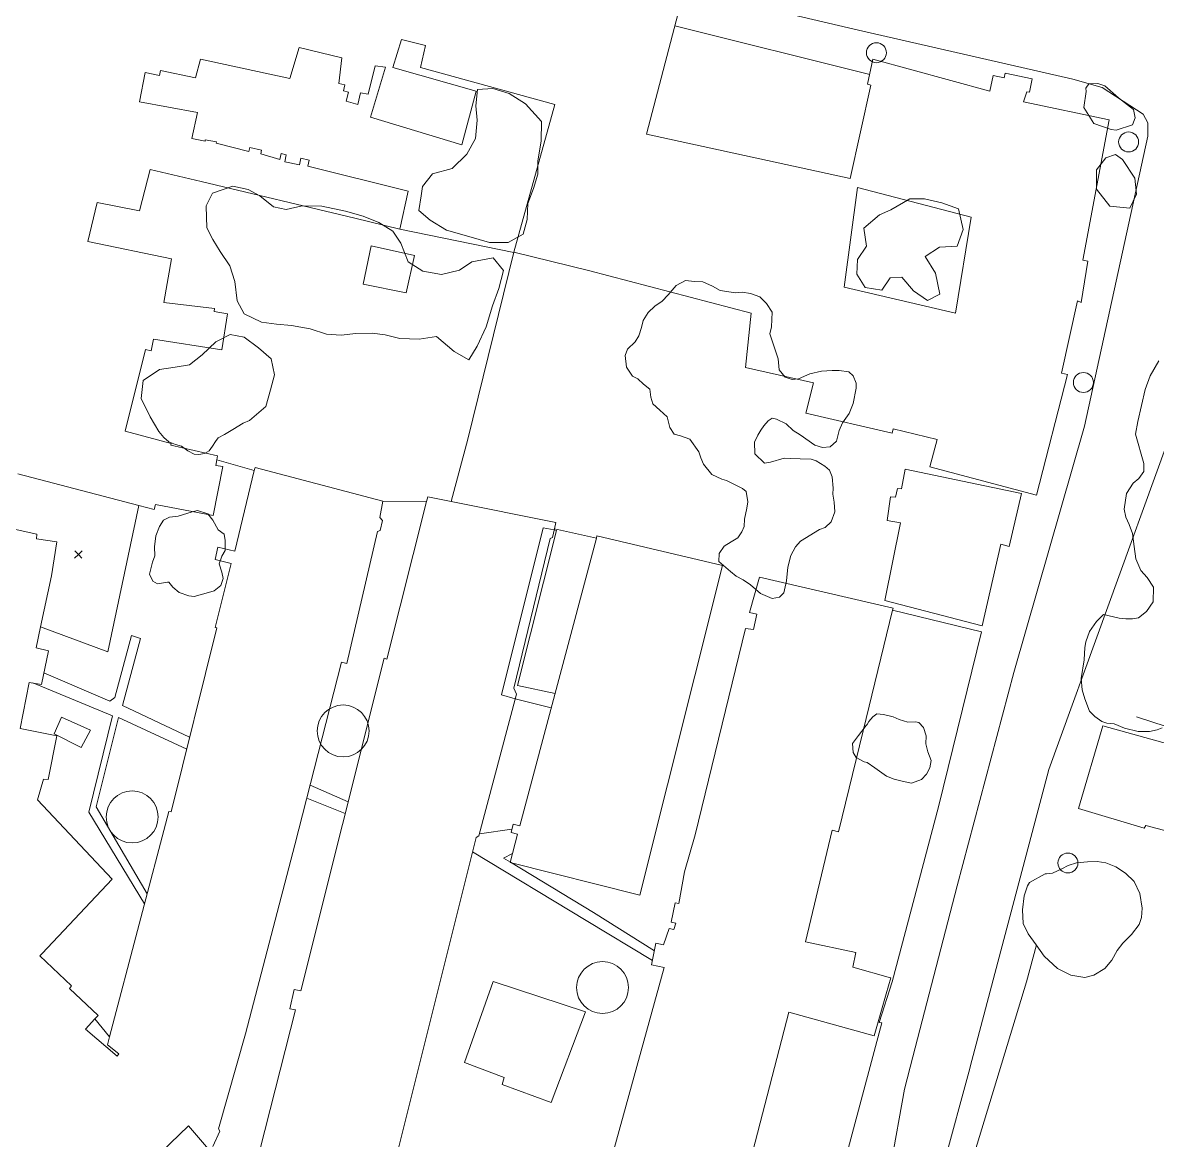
# Model space of a CAD drawing. Header units: metres. Extents: x 4652992 to 4879070, y 2074171 to 2309877.
# Drawn here: x 4653820.5 to 4653907.9, y 2306855.6 to 2306941.7 of the extents above; entities that cross this region are included whole.
import ezdxf

# ---------------------------------------------------------------- set-up
doc = ezdxf.new("R2010")
doc.units = ezdxf.units.M
doc.header["$MEASUREMENT"] = 0
doc.linetypes.add('DGN Style 2', pattern=[66.27138, 39.762828, -26.508552])
doc.linetypes.add('DGN Style 3', pattern=[92.779933, 66.271381, -26.508552])
doc.layers.get('0').update_dxf_attribs({"color": 4, "lineweight": 0})
for name, color, linetype, lineweight in [('Level 14', 6, 'Continuous', 0), ('Level 18', 5, 'Continuous', 0), ('Level 19', 38, 'DGN Style 3', 0), ('Level 30', 5, 'Continuous', 0), ('Level 31', 38, 'Continuous', 0), ('Level 35', 4, 'Continuous', 0), ('Level 37', 3, 'Continuous', 0), ('Level 38', 3, 'Continuous', 0), ('Level 40', 1, 'Continuous', 0), ('Level 54', 30, 'DGN Style 2', 0), ('Level 61', 4, 'Continuous', 0), ('Level 62', 4, 'Continuous', 0), ('Level 63', 3, 'Continuous', 0)]:
    doc.layers.add(name, color=color, linetype=linetype, lineweight=lineweight)

# ---------------------------------------------------------------- blocks, each defined once
blk = doc.blocks.new('POSTE')
at = {"color": 0, "linetype": 'ByBlock', "lineweight": -2}
blk.add_circle((0, 0), 0.770001, dxfattribs=at)
blk = doc.blocks.new('TANQUE')
at = {"color": 0, "linetype": 'ByBlock', "lineweight": -2, "ltscale": 10}
blk.add_circle((0, 0), 2, dxfattribs=at)
blk = doc.blocks.new('COTA')
at = {"color": 0, "linetype": 'ByBlock', "lineweight": -2, "ltscale": 10}
for p, q in [((0, 0), (-1.419522, -1.408457)), ((-1.408457, 1.419522), (0, 0)), ((1.419522, 1.408457), (0, 0)), ((0, 0), (1.408457, -1.419522))]:
    blk.add_line(p, q, dxfattribs=at)
blk = doc.blocks.new('POSTE_1')
at = {"layer": 'Level 61'}
blk.add_circle((-4.7e-05, -1.9e-05, -2.4e-05), 0.770001, dxfattribs=at)

msp = doc.modelspace()

# ---------------------------------------------------------------- linework, layer by layer
at = {"layer": 'Level 18', "color": 30}
for points in [[(4653901.427802, 2306937.344344, 1420.58125), (4653884.905715, 2306941.104342, 1420.8125), (4653868.191902, 2306945.04735, 1421.50625), (4653853.3332, 2306948.278783, 1421.9625), (4653840.392428, 2306951.54612, 1422.33125), (4653833.059128, 2306953.199692, 1422.33125), (4653822.675516, 2306955.679461, 1422.06875)], [(4653902.326972, 2306910.594077, 1420.7875), (4653907.203299, 2306932.945303, 1420.428296), (4653907.207769, 2306933.970763, 1420.4125), (4653906.84922, 2306934.63175, 1420.4125), (4653903.679179, 2306936.696553, 1420.4125), (4653901.427802, 2306937.344344, 1420.58125)], [(4653902.326973, 2306910.594077, 1420.950001), (4653896.888718, 2306891.627269, 1421.282801), (4653892.50867, 2306875.185942, 1421.503033), (4653889.10157, 2306862.008729, 1421.481674)], [(4653893.512558, 2306861.244585, 1421.483885), (4653895.300127, 2306867.94604, 1421.679146), (4653899.574987, 2306884.152729, 1421.262345), (4653908.667619, 2306909.2268, 1421.030848)]]:
    msp.add_polyline3d(points, dxfattribs=at)
at = {"layer": 'Level 19', "linetype": 'DGN Style 3'}
for points in [[(4653889.10157, 2306862.008729, 1421.481674), (4653888.457658, 2306859.518353, 1421.477637), (4653887.202131, 2306852.62587, 1421.292704)], [(4653695.546973, 2306623.040587, 1424.827895), (4653703.025772, 2306629.288007, 1424.389072), (4653709.115576, 2306634.822137, 1424.014034), (4653713.920306, 2306639.169776, 1423.822251), (4653730.04207, 2306653.787257, 1423.009191), (4653740.98362, 2306663.21755, 1422.560766), (4653794.224561, 2306710.98863, 1421.396378), (4653803.022515, 2306720.555163, 1421.258916), (4653819.191568, 2306738.140968, 1420.961909), (4653828.156247, 2306747.386476, 1420.77246), (4653834.485818, 2306754.812485, 1420.742016), (4653843.867202, 2306765.092502, 1420.696678), (4653850.92678, 2306772.767366, 1420.66925), (4653861.013679, 2306785.49605, 1420.541408), (4653868.863313, 2306796.826139, 1420.510006), (4653871.947247, 2306801.797254, 1420.588751), (4653875.967714, 2306810.173909, 1420.764988), (4653877.907882, 2306814.527924, 1420.813345), (4653880.668892, 2306821.346736, 1420.848154), (4653882.745527, 2306827.238686, 1420.874781), (4653888.391005, 2306844.549167, 1421.111864), (4653891.39748, 2306853.470038, 1421.346006), (4653893.482526, 2306861.131996, 1421.480604), (4653893.512558, 2306861.244585, 1421.483885)]]:
    msp.add_polyline3d(points, dxfattribs=at)
at = {"layer": 'Level 30', "color": 1}
for points in [[(4653871.138652, 2306942.90798, 1424.448865), (4653868.569351, 2306933.107084, 1425.617615), (4653884.281519, 2306929.690548, 1426.042615), (4653885.876239, 2306936.861088, 1425.886365), (4653885.613073, 2306936.952397, 1425.886365), (4653886.030786, 2306938.866065, 1425.873865), (4653895.035291, 2306936.4172, 1422.45824), (4653895.299994, 2306937.61002, 1422.33324), (4653896.129621, 2306937.44147, 1422.355115), (4653896.204494, 2306937.797026, 1422.355115), (4653898.304954, 2306937.372608, 1422.42074), (4653898.097274, 2306936.322198, 1422.517615), (4653897.895275, 2306936.357917, 1422.52074), (4653897.621235, 2306935.602395, 1423.13324), (4653904.236021, 2306934.205063, 1422.96449), (4653902.203546, 2306923.388171, 1423.41449), (4653902.58068, 2306923.323138, 1423.41449), (4653902.06173, 2306920.140226, 1423.34574), (4653901.787846, 2306920.247849, 1425.38324), (4653900.555321, 2306914.689194, 1425.52699), (4653901.016772, 2306914.576429, 1423.60199), (4653898.637566, 2306905.28291, 1423.32074)], [(4653876.643544, 2306919.308189, 1427.30199), (4653864.104211, 2306922.594385, 1425.71449), (4653858.365862, 2306923.998379, 1425.58949), (4653861.505996, 2306935.395481, 1424.71449), (4653851.180179, 2306938.235646, 1424.66449), (4653851.542054, 2306939.924099, 1424.75199), (4653849.700671, 2306940.387543, 1426.45824), (4653849.036201, 2306938.230465, 1426.85199), (4653855.451032, 2306936.405503, 1426.87074), (4653854.348344, 2306932.266655, 1426.86449), (4653847.313528, 2306934.405855, 1426.93324), (4653848.463419, 2306938.261894, 1426.91449), (4653847.678451, 2306938.372291, 1425.23324), (4653847.12924, 2306936.187053, 1425.23324), (4653846.557463, 2306936.286056, 1425.23324), (4653846.338482, 2306935.390087, 1425.23324), (4653845.447564, 2306935.634887, 1425.25824), (4653845.613822, 2306936.346801, 1425.330115), (4653845.244094, 2306936.443942, 1425.32699), (4653845.34727, 2306936.893305, 1425.32699), (4653844.872402, 2306937.002583, 1425.32699), (4653845.101642, 2306938.979754, 1426.65199), (4653841.813698, 2306939.783243, 1426.55824), (4653841.096446, 2306937.383145, 1425.93324), (4653834.215946, 2306938.888352, 1425.96449), (4653833.836769, 2306937.435788, 1425.96449), (4653831.133532, 2306938.015062, 1425.84574), (4653831.047817, 2306937.615816, 1425.84574), (4653829.95207, 2306937.842924, 1425.84574), (4653829.506577, 2306935.579735, 1425.90199), (4653833.988448, 2306934.755573, 1425.94574), (4653833.552298, 2306932.754397, 1426.136365), (4653834.566705, 2306932.560562, 1426.22074), (4653834.590281, 2306932.669992, 1426.22074), (4653835.448541, 2306932.500785, 1426.22699), (4653835.416344, 2306932.413791, 1426.22699), (4653837.952803, 2306931.759678, 1426.067615), (4653838.006509, 2306932.071847, 1426.067615), (4653838.910548, 2306931.864349, 1426.067615), (4653838.860997, 2306931.571495, 1426.067615), (4653840.332854, 2306931.157385, 1426.067615), (4653840.437596, 2306931.612948, 1426.067615), (4653840.806945, 2306931.515859, 1426.067615), (4653840.709764, 2306930.970345, 1426.07074), (4653841.857232, 2306930.73721, 1426.07074), (4653841.941095, 2306931.252095, 1426.07074), (4653842.589455, 2306931.107114, 1426.07074), (4653842.48972, 2306930.64355, 1426.07074), (4653850.220829, 2306928.698919, 1425.23324), (4653849.567417, 2306925.781553, 1425.23324), (4653846.117852, 2306926.638596, 1426.21449), (4653834.273829, 2306929.453358, 1426.22699), (4653830.340105, 2306930.374565, 1426.22699), (4653829.510767, 2306927.201991, 1425.93324), (4653826.252637, 2306927.822445, 1426.33324), (4653825.541505, 2306924.824303, 1430.38324), (4653831.971708, 2306923.495994, 1427.33949), (4653831.385993, 2306920.141849, 1426.43324), (4653835.289483, 2306919.675108, 1426.20199), (4653835.272893, 2306919.441518, 1426.20199), (4653836.302492, 2306919.250603, 1426.20199), (4653835.870583, 2306916.490737, 1426.20199), (4653830.591612, 2306917.307624, 1427.08949), (4653830.425752, 2306916.411135, 1427.08949), (4653829.975163, 2306916.507852, 1427.08949), (4653828.418127, 2306910.207141, 1426.82074)], [(4653898.637566, 2306905.28291, 1423.32074), (4653890.422574, 2306907.482879, 1423.11074), (4653890.971622, 2306909.575942, 1423.11074), (4653887.58836, 2306910.403669, 1423.32074), (4653887.51757, 2306910.067866, 1423.32074), (4653880.862863, 2306911.614473, 1423.32074), (4653881.46092, 2306913.940016, 1423.32074), (4653876.21046, 2306915.115906, 1423.74074), (4653876.643544, 2306919.308189, 1427.30199)], [(4653828.418127, 2306910.207141, 1426.82074), (4653831.960063, 2306909.273202, 1428.2217), (4653831.93622, 2306909.136543, 1427.3217), (4653835.535989, 2306908.329445, 1427.3217), (4653835.477759, 2306908.019874, 1427.281), (4653835.392818, 2306907.568298, 1427.2217), (4653835.941002, 2306907.489352, 1427.2217)], [(4653819.390693, 2306902.784131, 1427.2217), (4653821.59916, 2306902.285587, 1427.2217), (4653821.575182, 2306901.917569, 1426.8217), (4653823.154312, 2306901.693894, 1426.5217), (4653822.734262, 2306899.075498, 1426.8217), (4653821.90052, 2306895.157117, 1426.8922), (4653821.552024, 2306893.519271, 1426.9217), (4653822.515872, 2306893.285416, 1426.9217), (4653821.971657, 2306890.710776, 1426.8217), (4653821.021912, 2306890.869743, 1426.9217), (4653820.336021, 2306887.32448, 1427.0217), (4653823.146073, 2306886.756212, 1426.6217), (4653822.479908, 2306883.374319, 1426.4217), (4653822.116148, 2306883.422617, 1426.4217), (4653821.671144, 2306881.813759, 1426.7217), (4653827.399983, 2306875.715615, 1426.9217), (4653822.019811, 2306869.977254, 1429.1217), (4653821.851309, 2306869.792393, 1429.1217), (4653824.28496, 2306867.479631, 1429.4217), (4653824.112137, 2306867.274703, 1429.4217), (4653826.321168, 2306865.201464, 1430.0217), (4653826.084111, 2306864.944464, 1429.997), (4653825.361217, 2306864.160754, 1429.9217), (4653827.797554, 2306862.077377, 1428.1217), (4653827.928229, 2306862.248801, 1428.0217), (4653827.049587, 2306862.934158, 1427.1217), (4653827.217403, 2306863.573562, 1427.1039), (4653831.773176, 2306880.93172, 1426.6217), (4653831.952917, 2306880.883038, 1426.5217), (4653835.470538, 2306895.077712, 1426.5217), (4653835.335856, 2306895.09685, 1426.5217), (4653836.592695, 2306900.033763, 1426.5217), (4653835.344014, 2306900.33089, 1426.5217), (4653835.563191, 2306901.278661, 1426.5217), (4653836.854808, 2306900.982599, 1426.5217), (4653838.361367, 2306907.176983, 1426.2326), (4653838.418116, 2306907.410316, 1426.2217), (4653848.262406, 2306904.821188, 1426.3216), (4653848.274365, 2306904.818043, 1426.3217), (4653848.023879, 2306903.580861, 1426.3217), (4653848.238464, 2306903.342684, 1426.3217), (4653848.055113, 2306902.556797, 1426.3217), (4653847.849633, 2306902.496284, 1426.3217), (4653845.504869, 2306892.310869, 1426.3217), (4653845.081523, 2306892.425532, 1426.3217), (4653841.485459, 2306878.361134, 1426.9217), (4653837.689039, 2306863.794771, 1426.8217), (4653835.609084, 2306856.468541, 1426.8217), (4653835.700225, 2306856.300073, 1426.8217), (4653835.160437, 2306855.1098, 1426.8973)], [(4653835.941002, 2306907.489352, 1427.2217), (4653835.187932, 2306903.719177, 1426.8217), (4653830.752463, 2306904.572214, 1427.2217), (4653830.655623, 2306904.180742, 1427.2217), (4653829.471623, 2306904.49019, 1427.2104), (4653820.133897, 2306906.93068, 1427.1217)], [(4653894.451056, 2306895.212487, 1423.800674), (4653886.942835, 2306897.185215, 1423.800674), (4653888.149468, 2306903.164729, 1424.640674), (4653887.133531, 2306903.331791, 1424.640674), (4653887.386557, 2306905.171318, 1424.850674), (4653887.756279, 2306905.135191, 1424.850674), (4653887.923491, 2306905.800528, 1424.850674), (4653888.21632, 2306905.783212, 1424.850674), (4653888.506524, 2306907.287684, 1424.850674), (4653897.465748, 2306905.421738, 1424.850674), (4653896.523033, 2306901.333413, 1425.060674), (4653895.887709, 2306901.516011, 1424.010674), (4653894.451056, 2306895.212487, 1423.800674)], [(4653861.164738, 2306901.942434, 1425.821722), (4653858.356522, 2306890.428214, 1425.921721), (4653858.562144, 2306889.970278, 1425.921721), (4653855.663042, 2306879.038501, 1426.021722), (4653855.459805, 2306878.909549, 1426.021722), (4653848.828435, 2306852.422925, 1426.121722), (4653838.780283, 2306854.821446, 1426.121722), (4653841.532594, 2306865.644189, 1425.821722), (4653841.089327, 2306865.719874, 1425.821722), (4653841.438326, 2306867.208776, 1425.821722), (4653841.960574, 2306867.093957, 1425.821722), (4653848.356405, 2306892.721397, 1425.821722), (4653848.581453, 2306892.649982, 1425.821722), (4653851.635462, 2306904.810698, 1425.821722), (4653851.723261, 2306905.160303, 1425.821722), (4653853.528724, 2306904.79656, 1425.821722), (4653861.58778, 2306903.172919, 1425.821722), (4653861.480896, 2306902.685816, 1425.821722), (4653861.337947, 2306902.034354, 1425.821722), (4653861.164738, 2306901.942434, 1425.821722)], [(4653874.427747, 2306899.869437, 1425.121722), (4653868.07086, 2306874.486253, 1425.321722), (4653858.083436, 2306876.993212, 1425.221721), (4653858.637125, 2306879.184203, 1425.121722), (4653858.159563, 2306879.308748, 1425.121722), (4653858.300833, 2306879.952679, 1425.121722), (4653858.833952, 2306879.815876, 1425.121722), (4653864.717009, 2306901.982118, 1425.121722), (4653864.764652, 2306902.16163, 1425.121722), (4653874.427747, 2306899.869437, 1425.121722)], [(4653866.06177, 2306854.858358, 1425.1217), (4653869.940787, 2306868.902327, 1425.1217), (4653868.978016, 2306869.09625, 1424.8217), (4653869.300971, 2306870.779479, 1424.8217), (4653869.885323, 2306870.637124, 1425.0217), (4653870.337026, 2306871.909639, 1424.9217), (4653870.687723, 2306871.830078, 1425.1217), (4653870.84199, 2306872.312068, 1425.1217), (4653870.475867, 2306872.395203, 1424.9217), (4653870.784, 2306873.875703, 1424.9217), (4653871.08152, 2306873.826285, 1424.9217), (4653871.515838, 2306876.269865, 1424.9217), (4653872.343223, 2306879.123599, 1424.9217), (4653876.207394, 2306895.019221, 1424.9217), (4653876.815168, 2306894.931418, 1425.1217), (4653877.076775, 2306896.121724, 1425.0217), (4653876.524099, 2306896.252759, 1424.7217), (4653877.284855, 2306898.96383, 1424.9217), (4653887.578938, 2306896.582054, 1424.9217), (4653887.543395, 2306896.436798, 1424.9217)], [(4653887.543395, 2306896.436798, 1424.9217), (4653885.268128, 2306887.138515, 1424.9217), (4653883.386982, 2306879.35154, 1424.8217), (4653882.875352, 2306879.475565, 1424.8217), (4653880.822252, 2306870.889183, 1425.5217), (4653884.69744, 2306870.053877, 1425.9217), (4653884.485357, 2306868.930853, 1425.9217), (4653887.374622, 2306868.105252, 1426.316363), (4653887.413694, 2306868.094087, 1426.3217), (4653887.057078, 2306866.866097, 1426.183501), (4653886.12347, 2306863.651268, 1425.8217), (4653879.54498, 2306865.449677, 1425.5217), (4653875.839134, 2306851.186423, 1425.0217)], [(4653916.700307, 2306883.582516, 1422.8217), (4653914.460228, 2306876.17034, 1422.8217), (4653914.381289, 2306875.909138, 1422.8217), (4653912.326494, 2306876.594531, 1422.8217), (4653912.272261, 2306876.428128, 1422.8217), (4653910.288995, 2306877.150346, 1423.3217), (4653910.909136, 2306878.621125, 1423.5217), (4653909.6676, 2306879.141046, 1423.8217), (4653907.056355, 2306879.849532, 1424.3217), (4653906.936208, 2306879.626924, 1424.3217), (4653901.859388, 2306881.158546, 1423.5217), (4653903.731948, 2306887.516434, 1423.5217), (4653915.120445, 2306884.350371, 1423.1217), (4653915.038831, 2306883.976305, 1423.1217), (4653916.700307, 2306883.582516, 1422.8217)], [(4653863.883781, 2306865.4829, 1425.721721), (4653861.229657, 2306858.50458, 1425.521722), (4653857.452001, 2306859.889134, 1426.521722), (4653857.623766, 2306860.43066, 1426.521722), (4653854.555007, 2306861.576311, 1425.721721), (4653856.757058, 2306867.823804, 1425.721721), (4653863.883781, 2306865.4829, 1425.721721)], [(4653834.986146, 2306854.725475, 1426.9217), (4653833.284552, 2306856.694259, 1427.1217), (4653829.090035, 2306852.659655, 1425.7217)]]:
    msp.add_polyline3d(points, dxfattribs=at)
msp.add_3dface([(4653892.378892, 2306919.313839, 1423.17074), (4653883.820783, 2306921.310795, 1426.27699), (4653884.846068, 2306929.000606, 1426.52699), (4653893.586294, 2306926.71439, 1423.65199)], dxfattribs=at)
at = {"layer": 'Level 31', "elevation": 1426.655709, "flags": 128}
msp.add_lwpolyline([(4653825.747204, 2306887.179851), (4653825.018527, 2306885.852975), (4653822.936166, 2306886.91449), (4653823.500369, 2306888.183548), (4653825.747204, 2306887.179851)], dxfattribs=at)
at = {"layer": 'Level 31'}
msp.add_3dface([(4653850.072251, 2306920.87697, 1424.795674), (4653846.760167, 2306921.537751, 1424.783174), (4653847.378001, 2306924.486579, 1424.783174), (4653850.714711, 2306923.751791, 1424.783174)], dxfattribs=at)
at = {"layer": 'Level 35'}
for p, q in [((4653885.777945, 2306937.707723, 1424.651924), (4653870.753371, 2306941.438281, 1424.214424)), ((4653849.567417, 2306925.781553, 1425.23324), (4653858.362133, 2306923.983264, 1425.589424)), ((4653858.365862, 2306923.998379, 1425.58949), (4653854.813032, 2306909.598031, 1425.52699)), ((4653853.528724, 2306904.79656, 1425.421721), (4653854.813032, 2306909.598031, 1425.421721)), ((4653835.477759, 2306908.019874, 1426.821722), (4653838.361367, 2306907.176983, 1426.821722)), ((4653848.262406, 2306904.821188, 1425.821722), (4653851.635462, 2306904.810698, 1425.821722)), ((4653861.480896, 2306902.685816, 1425.638136), (4653864.717009, 2306901.982118, 1425.193676)), ((4653827.217403, 2306863.573562, 1426.121722), (4653826.084111, 2306864.944464, 1426.121722))]:
    msp.add_line(p, q, dxfattribs=at)
at = {"layer": 'Level 37', "extrusion": (-0.574795448381405, 0.1548774362904188, 0.8035067966409037), "elevation": -2316614.207522, "flags": 128}
msp.add_lwpolyline([(-3438218.981219, 3129265.654144), (-3438226.223483, 3129265.939076), (-3438229.170512, 3129265.939076)], dxfattribs=at)
at = {"layer": 'Level 37'}
for points in [[(4653906.325599, 2306888.220792, 1421.521722), (4653920.843075, 2306883.481315, 1421.521722), (4653933.766721, 2306879.855466, 1420.521722), (4653942.795792, 2306908.619061, 1420.821722)], [(4653973.677676, 2306669.192818, 1383.321722), (4653958.96536, 2306692.642822, 1398.421721), (4653956.040124, 2306697.071658, 1400.021722), (4653954.178455, 2306699.817374, 1402.821722), (4653952.714067, 2306702.648817, 1404.721721), (4653943.255712, 2306717.233433, 1412.021722), (4653941.005814, 2306720.959717, 1413.221721), (4653935.802357, 2306727.40005, 1414.421721), (4653928.261899, 2306738.360041, 1417.021722), (4653917.719956, 2306752.487298, 1418.321722), (4653906.768444, 2306767.039859, 1419.321722), (4653899.030715, 2306777.13192, 1419.898601), (4653892.014047, 2306786.283525, 1420.421721), (4653877.356803, 2306805.70542, 1421.021722), (4653880.458037, 2306815.110761, 1422.021722), (4653886.605424, 2306832.251698, 1422.121722), (4653891.648669, 2306847.352522, 1422.421721), (4653895.74929, 2306860.857101, 1422.752103)]]:
    msp.add_polyline3d(points, dxfattribs=at)
at = {"layer": 'Level 38'}
msp.add_polyline3d([(4653852.838712, 2306835.774855, 1423.3217), (4653854.596276, 2306833.487478, 1423.3217), (4653860.18166, 2306826.790001, 1422.5217), (4653872.424776, 2306813.369751, 1423.3217), (4653875.005065, 2306821.624239, 1423.3217), (4653880.449652, 2306841.189734, 1423.4217), (4653886.714194, 2306864.635035, 1424.1217), (4653886.495499, 2306864.674645, 1424.121722), (4653887.502229, 2306867.810979, 1424.121722), (4653891.068246, 2306881.288605, 1424.321722), (4653894.383341, 2306894.766817, 1424.221721), (4653887.543395, 2306896.436798, 1424.785194)], dxfattribs=at)
at = {"layer": 'Level 40', "color": 3, "elevation": 1426.497053, "flags": 128}
msp.add_lwpolyline([(4653884.917086, 2306886.784639), (4653884.461793, 2306886.160042), (4653884.505206, 2306885.467703), (4653884.747865, 2306885.080993), (4653885.351543, 2306884.742103), (4653885.582607, 2306884.685449), (4653886.17538, 2306884.294698), (4653887.063747, 2306883.640595), (4653887.66356, 2306883.411725), (4653888.27973, 2306883.260647), (4653889.004046, 2306883.11032), (4653889.764249, 2306883.387479), (4653890.144798, 2306883.784992), (4653890.413336, 2306884.291773), (4653890.502157, 2306884.842618), (4653890.268124, 2306885.527159), (4653890.100208, 2306886.140953), (4653890.11746, 2306886.736614), (4653889.929322, 2306887.382634), (4653889.552842, 2306887.774888), (4653889.296105, 2306887.837837), (4653888.724244, 2306887.814445), (4653888.036506, 2306888.010338), (4653887.590735, 2306888.20144), (4653886.846198, 2306888.383992), (4653886.316367, 2306888.432098), (4653886.02533, 2306888.203511), (4653885.707032, 2306887.84527), (4653885.580942, 2306887.630776), (4653885.507786, 2306887.539642)], close=True, dxfattribs=at)
at = {"layer": 'Level 40', "color": 3, "elevation": 1426, "flags": 128}
msp.add_lwpolyline([(4653899.303585, 2306876.118611), (4653899.395781, 2306876.111637), (4653899.850216, 2306876.158165), (4653900.575079, 2306876.513311), (4653901.078545, 2306876.765521), (4653901.72403, 2306876.958713), (4653902.570743, 2306877.045334), (4653903.3002, 2306877.069058), (4653903.963565, 2306876.964888), (4653904.746724, 2306876.655452), (4653905.49683, 2306876.182154), (4653906.165267, 2306875.521123), (4653906.589922, 2306874.600905), (4653906.767607, 2306873.484936), (4653906.725465, 2306872.745155), (4653906.536406, 2306872.212156), (4653905.943712, 2306871.447633), (4653905.274798, 2306870.771115), (4653904.850727, 2306870.20059), (4653904.446756, 2306869.46887), (4653903.88185, 2306868.833163), (4653903.034929, 2306868.302072), (4653902.358817, 2306868.140406), (4653901.279809, 2306868.312801), (4653900.255283, 2306868.821539), (4653899.218059, 2306869.773757), (4653898.612866, 2306870.648112), (4653897.985399, 2306871.500899), (4653897.592937, 2306872.286), (4653897.559558, 2306873.35143), (4653897.682231, 2306874.42608), (4653897.943615, 2306875.18504), (4653898.097286, 2306875.44685), (4653899.303585, 2306876.118611)], dxfattribs=at)
at = {"layer": 'Level 40', "color": 3}
for points in [[(4653851.051254, 2306927.21237, 1426.383174), (4653851.917403, 2306926.486111, 1426.508174), (4653853.172209, 2306925.691887, 1426.608174), (4653854.898184, 2306925.215667, 1426.645674), (4653856.490939, 2306924.744947, 1426.645674), (4653857.916268, 2306924.748393, 1426.670674), (4653859.073956, 2306925.385891, 1426.608174), (4653859.398121, 2306926.525059, 1426.483174), (4653859.446806, 2306927.758669, 1426.395674), (4653859.884147, 2306928.924314, 1426.220674), (4653860.197311, 2306930.01202, 1426.020674), (4653860.201989, 2306931.03978, 1425.845674), (4653860.475445, 2306932.570418, 1425.533174), (4653860.502506, 2306934.08008, 1425.383174), (4653859.26104, 2306935.439646, 1425.320674), (4653858.006234, 2306936.23387, 1425.320674), (4653856.745548, 2306936.623386, 1425.320674), (4653855.570156, 2306936.531745, 1425.320674), (4653855.43934, 2306935.291143, 1425.458174), (4653855.525835, 2306934.186935, 1425.520674), (4653855.407601, 2306932.753721, 1425.533174), (4653854.749407, 2306931.560854, 1425.558174), (4653853.600381, 2306930.460938, 1425.608174), (4653852.08704, 2306930.045792, 1425.608174), (4653851.314089, 2306929.070523, 1425.670674), (4653851.211155, 2306928.337554, 1425.895674), (4653851.051254, 2306927.21237, 1426.383174)], [(4653904.948851, 2306935.907349, 1421.770674), (4653906.094135, 2306934.988773, 1421.995674), (4653906.231983, 2306934.356992, 1422.058174), (4653906.038305, 2306933.819763, 1422.070674), (4653904.76339, 2306933.410634, 1422.008174), (4653904.395312, 2306933.459738, 1421.970674), (4653903.059756, 2306933.921814, 1421.858174), (4653902.275889, 2306935.146347, 1421.739424), (4653902.453534, 2306936.380765, 1421.658174), (4653902.427899, 2306936.645304, 1421.626924), (4653902.660764, 2306936.982653, 1421.670674), (4653903.367184, 2306937.000457, 1421.720674), (4653903.898974, 2306936.829814, 1421.745674), (4653904.948851, 2306935.907349, 1421.770674)], [(4653905.26073, 2306931.141395, 1422.539424), (4653906.215046, 2306929.698522, 1422.758174), (4653906.326335, 2306928.488702, 1422.933174), (4653905.828005, 2306927.400563, 1422.970674), (4653904.290717, 2306927.544875, 1422.876924), (4653903.257875, 2306928.870988, 1422.745674), (4653903.254925, 2306930.339817, 1422.639424), (4653903.965677, 2306931.280928, 1422.576924), (4653904.720884, 2306931.531503, 1422.533174), (4653905.26073, 2306931.141395, 1422.539424)], [(4653834.71798, 2306925.872433, 1426.320674), (4653835.171508, 2306924.976311, 1426.270674), (4653835.727212, 2306924.055204, 1426.283174), (4653836.485306, 2306922.949222, 1426.420674), (4653836.872826, 2306921.744326, 1426.495674), (4653837.041074, 2306920.268132, 1426.583174), (4653837.580275, 2306919.269831, 1426.645674), (4653838.919173, 2306918.617502, 1426.783174), (4653840.070603, 2306918.471315, 1426.870674), (4653841.227533, 2306918.350859, 1426.995674), (4653842.679987, 2306918.103984, 1427.045674), (4653843.935172, 2306917.688737, 1427.195674), (4653845.046515, 2306917.606505, 1427.245674), (4653846.176321, 2306917.736371, 1427.258174), (4653847.448387, 2306917.777294, 1427.220674), (4653848.441053, 2306917.642855, 1427.158174), (4653849.564979, 2306917.368012, 1427.083174), (4653851.055938, 2306917.301255, 1426.983174), (4653852.392054, 2306917.516052, 1426.920674), (4653853.754156, 2306916.343596, 1426.933174), (4653854.883204, 2306915.715507, 1427.008174), (4653855.539438, 2306916.773471, 1426.933174), (4653856.232596, 2306918.255629, 1426.808174), (4653856.712363, 2306919.871198, 1426.633174), (4653857.213753, 2306921.210715, 1426.508174), (4653857.561881, 2306922.587711, 1426.445674), (4653856.776283, 2306923.565036, 1426.370674), (4653855.126182, 2306923.264563, 1426.320674), (4653854.183845, 2306922.628555, 1426.308174), (4653852.794682, 2306922.291349, 1426.308174), (4653851.342228, 2306922.538224, 1426.345674), (4653850.20964, 2306923.275485, 1426.445674), (4653849.656275, 2306924.710472, 1426.558174), (4653849.043983, 2306925.618341, 1426.583174), (4653847.951481, 2306926.291646, 1426.633174), (4653846.738342, 2306926.777841, 1426.695674), (4653845.395524, 2306927.160364, 1426.720674), (4653843.570915, 2306927.552399, 1426.745674), (4653842.043411, 2306927.573939, 1426.708174), (4653840.829513, 2306927.30218, 1426.608174), (4653839.847849, 2306927.488082, 1426.533174), (4653838.793852, 2306928.341506, 1426.408174), (4653837.878197, 2306928.836183, 1426.358174), (4653836.697683, 2306929.097788, 1426.320674), (4653835.131294, 2306928.560232, 1426.283174), (4653834.650326, 2306927.567715, 1426.395674), (4653834.644825, 2306927.541983, 1426.395674), (4653834.71798, 2306925.872433, 1426.320674)], [(4653885.336236, 2306925.867854, 1424.901924), (4653885.538364, 2306924.461553, 1424.989424), (4653884.83968, 2306923.451162, 1424.939424), (4653884.790295, 2306922.322616, 1424.801924), (4653885.436621, 2306921.295592, 1424.801924), (4653886.715186, 2306921.0917, 1424.801924), (4653887.343579, 2306922.024402, 1424.501924), (4653888.244476, 2306922.075769, 1424.014424), (4653889.158186, 2306921.037703, 1423.801924), (4653890.239894, 2306920.284463, 1423.826924), (4653891.176703, 2306920.761573, 1423.801924), (4653890.846179, 2306922.390343, 1423.739424), (4653890.06392, 2306923.667854, 1423.826924), (4653891.163278, 2306924.403965, 1424.076924), (4653892.527447, 2306924.477881, 1424.176924), (4653892.984962, 2306925.751084, 1424.126924), (4653892.617888, 2306927.334473, 1423.951924), (4653891.342532, 2306927.809157, 1423.901924), (4653890.003374, 2306928.109332, 1423.864424), (4653888.871643, 2306928.114389, 1423.876924), (4653887.400704, 2306927.279002, 1423.989424), (4653886.536993, 2306926.892654, 1424.026924), (4653885.336236, 2306925.867854, 1424.901924)], [(4653870.373526, 2306910.506089, 1426.497053), (4653870.166432, 2306911.322218, 1426.497053), (4653869.599478, 2306911.843861, 1426.497053), (4653869.078538, 2306912.326891, 1426.497053), (4653868.914184, 2306912.831863, 1426.497053), (4653868.828702, 2306913.454178, 1426.077053), (4653868.342823, 2306913.84661, 1426.077053), (4653867.913909, 2306914.252416, 1426.077053), (4653867.498152, 2306914.463654, 1426.077053), (4653867.046766, 2306915.148314, 1426.077053), (4653866.93881, 2306916.049484, 1426.077053), (4653867.120092, 2306916.524413, 1426.077053), (4653867.700134, 2306917.092952, 1426.077053), (4653867.989871, 2306917.568634, 1426.077053), (4653868.20401, 2306918.199518, 1426.077053), (4653868.319009, 2306918.745361, 1426.077053), (4653868.718838, 2306919.358069, 1426.077053), (4653869.230962, 2306919.861249, 1426.497053), (4653869.798416, 2306920.24153, 1426.497053), (4653870.253574, 2306920.731338, 1426.497053), (4653870.860997, 2306921.429839, 1427.337053), (4653871.593872, 2306921.824246, 1427.337053), (4653872.279665, 2306921.738167, 1427.337053), (4653872.924922, 2306921.716693, 1427.337053), (4653873.669885, 2306921.397435, 1427.337053), (4653874.249427, 2306921.06405, 1427.337053), (4653875.429848, 2306920.884076, 1427.337053), (4653875.951856, 2306920.920144, 1427.337053), (4653876.606429, 2306920.814383, 1427.337053), (4653877.310855, 2306920.559729, 1427.337053), (4653877.826319, 2306920.050706, 1427.337053), (4653878.257437, 2306919.398348, 1427.337053), (4653878.207651, 2306918.262492, 1427.337053), (4653878.092652, 2306917.716649, 1427.337053), (4653878.715003, 2306915.787358, 1425.657053), (4653878.808166, 2306914.944483, 1425.237053), (4653879.255712, 2306914.370102, 1425.237053), (4653879.816622, 2306914.205293, 1425.237053), (4653880.287141, 2306914.25398, 1425.237053), (4653881.154216, 2306914.642831, 1424.817053), (4653882.060192, 2306914.830803, 1424.817053), (4653882.887298, 2306914.901433, 1424.817053), (4653883.429575, 2306914.905198, 1424.817053), (4653884.161382, 2306914.780507, 1424.817053), (4653884.503745, 2306914.477919, 1424.817053), (4653884.739856, 2306913.928024, 1424.817053), (4653884.734948, 2306913.519207, 1424.817053), (4653884.514265, 2306912.343232, 1424.817053), (4653884.190035, 2306911.575322, 1424.817053), (4653883.685591, 2306910.851582, 1424.817053), (4653883.425439, 2306910.25931, 1424.817053), (4653883.229933, 2306909.459851, 1424.817053), (4653882.728761, 2306909.008655, 1424.817053), (4653882.149787, 2306908.959214, 1424.817053), (4653881.563133, 2306909.130334, 1424.817053), (4653880.431429, 2306909.927066, 1425.447053), (4653879.883108, 2306910.280133, 1425.447053), (4653879.341899, 2306910.795465, 1425.447053), (4653878.602412, 2306911.140717, 1425.447053), (4653878.26773, 2306911.222745, 1425.447053), (4653877.95552, 2306911.025918, 1425.447053), (4653877.630722, 2306910.640833, 1425.447053), (4653877.39411, 2306910.288804, 1425.447053), (4653877.152023, 2306909.910783, 1425.447053), (4653876.902823, 2306909.370496, 1425.447053), (4653876.928068, 2306908.462263, 1425.027053), (4653877.673599, 2306907.760179, 1425.027053), (4653878.123849, 2306907.841169, 1425.027053), (4653879.185931, 2306908.127555, 1425.657053), (4653879.671242, 2306908.117948, 1425.657053), (4653880.424953, 2306908.097227, 1425.657053), (4653881.255899, 2306908.057576, 1425.657053), (4653881.66234, 2306907.930626, 1425.657053), (4653882.333909, 2306907.520017, 1425.657053), (4653882.676272, 2306907.217428, 1425.657053), (4653882.892115, 2306906.699837, 1425.657053), (4653882.954057, 2306905.837279, 1425.657053), (4653882.938196, 2306905.376476, 1425.657053), (4653883.049424, 2306904.747851, 1425.657053), (4653883.081781, 2306904.001883, 1425.657053), (4653882.814517, 2306903.247346, 1425.657053), (4653882.33909, 2306902.789841, 1425.657053), (4653881.903632, 2306902.650556, 1425.657053), (4653880.441722, 2306901.751462, 1425.447053), (4653880.049006, 2306901.30102, 1425.447053), (4653879.695191, 2306900.6497, 1425.447053), (4653879.47778, 2306899.74627, 1425.447053), (4653879.361713, 2306898.681329, 1425.447053), (4653879.170047, 2306897.77159, 1425.447053), (4653878.82498, 2306897.418808, 1425.447053), (4653878.266274, 2306897.337065, 1425.447053), (4653877.372318, 2306897.720175, 1425.447053), (4653876.59009, 2306898.376584, 1425.447053), (4653876.0215, 2306898.761953, 1425.447053), (4653875.487971, 2306899.056726, 1425.447053), (4653875.048106, 2306899.410546, 1425.447053), (4653874.153581, 2306900.176482, 1425.027053), (4653874.176554, 2306900.79955, 1425.027053), (4653874.56543, 2306901.360272, 1425.027053), (4653875.096187, 2306901.694878, 1425.027053), (4653875.621467, 2306902.003491, 1425.027053), (4653875.936949, 2306902.472863, 1425.027053), (4653876.101802, 2306902.869814, 1425.027053), (4653876.139567, 2306903.434588, 1425.027053), (4653876.320281, 2306904.292342, 1425.027053), (4653876.393107, 2306904.766517, 1425.027053), (4653876.263247, 2306905.563717, 1425.027053), (4653875.987167, 2306905.795391, 1425.027053), (4653874.739895, 2306906.429105, 1425.027053), (4653874.379468, 2306906.517443, 1425.027053), (4653873.614236, 2306906.869004, 1425.027053), (4653872.97332, 2306907.682121, 1426.077053), (4653872.777746, 2306908.16741, 1426.077053), (4653872.60244, 2306908.620397, 1426.077053), (4653871.917147, 2306909.608399, 1426.707053), (4653871.212721, 2306909.863053, 1426.707053), (4653870.723569, 2306909.98294, 1426.707053), (4653870.373526, 2306910.506089, 1426.497053)], [(4653831.012814, 2306910.202852, 1426.945674), (4653830.33784, 2306911.317647, 1426.745674), (4653829.647186, 2306912.73472, 1426.608174), (4653829.8133, 2306914.131993, 1426.533174), (4653831.068653, 2306914.964209, 1426.545674), (4653832.267594, 2306915.159094, 1426.558174), (4653833.378761, 2306915.321202, 1426.658174), (4653834.350777, 2306916.087117, 1426.758174), (4653835.40381, 2306917.10451, 1426.795674), (4653836.495918, 2306917.678246, 1426.808174), (4653837.580567, 2306917.467013, 1426.883174), (4653838.696578, 2306916.651225, 1426.995674), (4653839.668148, 2306915.7894, 1427.095674), (4653839.915343, 2306914.562268, 1427.195674), (4653839.614667, 2306913.414978, 1427.208174), (4653839.255157, 2306912.119305, 1427.208174), (4653838.001015, 2306911.042615, 1427.358174), (4653837.499932, 2306910.839698, 1427.370674)], [(4653906.257596, 2306909.995763, 1425.212053), (4653906.439834, 2306910.966502, 1424.924553), (4653906.726961, 2306912.189143, 1424.462053), (4653906.992407, 2306913.416831, 1424.124553), (4653907.378853, 2306914.478198, 1423.837053), (4653908.061355, 2306915.631843, 1423.612053)], [(4653831.012814, 2306910.202852, 1426.945674), (4653831.395815, 2306909.728363, 1426.945674), (4653831.780983, 2306909.389296, 1426.945674), (4653832.301856, 2306909.180127, 1426.945674), (4653832.762596, 2306909.067259, 1426.945674), (4653833.250151, 2306908.70311, 1426.945674), (4653833.734321, 2306908.448551, 1426.945674), (4653834.078184, 2306908.418696, 1426.945674), (4653834.526601, 2306908.499179, 1426.945674), (4653834.894843, 2306908.708065, 1426.945674), (4653835.131715, 2306909.057893, 1426.945674), (4653835.374141, 2306909.433552, 1426.945674), (4653835.568759, 2306909.712161, 1426.945674), (4653836.056045, 2306909.973455, 1426.945674), (4653836.704633, 2306910.358377, 1426.945674), (4653837.499932, 2306910.839698, 1427.370674)], [(4653906.257596, 2306909.995763, 1425.212053), (4653906.895842, 2306907.739077, 1424.162053), (4653906.899983, 2306907.110658, 1424.162053), (4653906.518083, 2306906.576743, 1424.162053), (4653906.065727, 2306906.223747, 1424.162053), (4653905.572793, 2306905.41695, 1424.162053), (4653905.375187, 2306904.210515, 1424.162053), (4653905.518839, 2306903.602501, 1424.162053), (4653905.776264, 2306903.021192, 1424.162053), (4653906.037767, 2306902.32977, 1424.162053), (4653906.157085, 2306901.345815, 1424.162053), (4653906.281817, 2306900.387812, 1424.162053), (4653906.659833, 2306899.476919, 1424.162053), (4653907.144807, 2306898.94902, 1424.162053), (4653907.637935, 2306898.200896, 1424.162053), (4653907.616405, 2306897.060471, 1424.162053), (4653907.113978, 2306896.337834, 1424.162053), (4653906.495039, 2306895.834668, 1424.162053), (4653906.019622, 2306895.760102, 1424.162053), (4653905.503562, 2306895.750042, 1424.162053), (4653905.003746, 2306895.81784, 1424.162053), (4653903.788734, 2306896.087999, 1423.952053), (4653903.247003, 2306895.565933, 1423.532053), (4653902.708011, 2306894.797689, 1423.532053), (4653902.431795, 2306893.992397, 1423.532053), (4653902.36548, 2306893.544897, 1423.532053), (4653902.304645, 2306892.605043, 1423.532053), (4653902.084043, 2306891.158731, 1423.532053), (4653902.147811, 2306890.297488, 1423.532053), (4653902.352427, 2306889.592714, 1423.532053), (4653902.725029, 2306888.655868, 1423.532053), (4653903.123302, 2306888.231028, 1423.532053), (4653903.6665, 2306887.852546, 1423.532053), (4653904.047127, 2306887.73209, 1423.532053), (4653904.603829, 2306887.677643, 1423.532053), (4653905.400311, 2306887.346271, 1423.532053), (4653906.455492, 2306887.08796, 1423.532053), (4653907.348102, 2306887.087676, 1423.532053), (4653907.916971, 2306887.2212, 1423.532053), (4653908.300273, 2306887.372873, 1423.532053)], [(4653831.768787, 2306898.594103, 1426.110674), (4653832.086103, 2306898.190086, 1426.110674), (4653832.568106, 2306897.800106, 1426.110674), (4653833.319348, 2306897.534503, 1426.110674), (4653833.740001, 2306897.485837, 1426.110674), (4653834.659047, 2306897.750124, 1426.530674), (4653835.263211, 2306897.928406, 1426.530674), (4653835.778262, 2306898.318851, 1426.530674), (4653835.951618, 2306898.874572, 1426.530674), (4653835.86684, 2306899.357576, 1426.530674), (4653835.656245, 2306900.007353, 1426.530674), (4653835.86075, 2306900.582633, 1426.530674), (4653836.119834, 2306901.035782, 1426.530674), (4653836.121734, 2306901.796646, 1426.530674), (4653836.036955, 2306902.27965, 1426.530674), (4653835.569444, 2306902.611699, 1426.110674), (4653835.165181, 2306903.363299, 1426.110674), (4653834.787733, 2306903.863618, 1426.110674), (4653833.979744, 2306904.115932, 1426.110674), (4653833.576968, 2306903.997077, 1426.110674), (4653832.507727, 2306903.660821, 1425.900674), (4653831.817834, 2306903.585111, 1425.900674), (4653831.36725, 2306903.369206, 1425.900674), (4653831.071463, 2306902.870668, 1425.900674), (4653830.782448, 2306902.152948, 1425.900674), (4653830.681547, 2306901.307575, 1425.900674), (4653830.696306, 2306900.624201, 1425.900674), (4653830.508459, 2306900.126411, 1425.900674), (4653830.28296, 2306899.202799, 1425.900674), (4653830.546916, 2306898.675902, 1425.900674), (4653830.903102, 2306898.452695, 1425.900674), (4653831.686444, 2306898.587084, 1425.900674), (4653831.768787, 2306898.594103, 1426.110674)]]:
    msp.add_polyline3d(points, dxfattribs=at)
at = {"layer": 'Level 54'}
for p, q in [((4653842.655293, 2306882.936418, 1423.721721), (4653845.598251, 2306881.669754, 1423.721721)), ((4653842.401122, 2306881.942343, 1423.721721), (4653845.375547, 2306880.777402, 1423.721721)), ((4653858.216148, 2306879.566673, 1422.9699), (4653855.704504, 2306879.194845, 1423.1826))]:
    msp.add_line(p, q, dxfattribs=at)
at = {"layer": 'Level 54', "extrusion": (0.5179468742646363, 0.8546912399066529, 0.0351271955373787), "elevation": 4382167.99749, "flags": 128}
msp.add_lwpolyline([(-2784487.554781, -152604.153535), (-2784497.766182, -152604.628629), (-2784503.743375, -152605.027375)], dxfattribs=at)
at = {"layer": 'Level 54', "linetype": 'Continuous'}
for points in [[(4653861.244383, 2306888.897923, 1422.901792), (4653858.462758, 2306889.595519, 1423.070468), (4653857.398332, 2306889.909615, 1423.133763), (4653860.62956, 2306902.782451, 1422.886955), (4653861.46634, 2306902.619479, 1422.82968), (4653861.635474, 2306902.57752, 1422.814634), (4653858.654846, 2306890.614223, 1423.074258), (4653861.537942, 2306890.003999, 1422.887167)], [(4653822.158445, 2306891.594458, 1424.463818), (4653827.240232, 2306889.426313, 1424.265842), (4653827.60741, 2306889.698189, 1424.236174), (4653828.899185, 2306894.474163, 1424.176982), (4653829.595594, 2306894.24885, 1424.218321), (4653828.195789, 2306889.090948, 1424.192883), (4653833.381015, 2306886.645848, 1424.020025)], [(4653829.902086, 2306873.802593, 1423.921041), (4653825.622883, 2306880.879592, 1424.208282), (4653827.440726, 2306888.300142, 1424.239966), (4653821.29167, 2306890.824591, 1424.568158)], [(4653833.154923, 2306885.733498, 1423.995418), (4653827.893514, 2306888.154856, 1424.209004), (4653826.186233, 2306881.27207, 1424.223884), (4653830.106525, 2306874.581536, 1423.946435)], [(4653869.186834, 2306870.184599, 1422.3631), (4653864.499736, 2306873.142763, 1422.7571), (4653858.090706, 2306877.021978, 1423.0834), (4653857.573953, 2306877.334754, 1423.1158), (4653858.255832, 2306877.675397, 1423.0089)]]:
    msp.add_polyline3d(points, dxfattribs=at)
at = {"layer": 'Level 62', "extrusion": (0.0215093795104221, 0.0014308756621877, 0.9997676225943287), "elevation": 104825.832811, "flags": 128}
msp.add_lwpolyline([(1992911.43071, -4795545.295295), (1992900.355269, -4795542.154146), (1992902.620874, -4795537.11973)], dxfattribs=at)

# ---------------------------------------------------------------- block references
at = {"layer": 'Level 14', "zscale": 0.1}
for p in [(4653845.205728, 2306887.124421, 1427.455709), (4653828.95386, 2306880.503043, 1427.821722), (4653865.195373, 2306867.356872, 1426.521722)]:
    msp.add_blockref('TANQUE', p, dxfattribs=at)
at = {"layer": 'Level 61'}
for p in [(4653886.29535, 2306939.37525, 1421.12695), (4653905.72845, 2306932.49665, 1420.60195), (4653902.24315, 2306913.96625, 1420.91445)]:
    msp.add_blockref('POSTE_1', p, dxfattribs=at)
at = {"layer": 'Level 61', "zscale": 0.1}
msp.add_blockref('POSTE', (4653901.050341, 2306876.952961, 1421.555709), dxfattribs=at)
at = {"layer": 'Level 63', "xscale": 0.2, "yscale": 0.2, "zscale": 0.1}
msp.add_blockref('COTA', (4653824.805952, 2306900.71031, 1424.330758), dxfattribs=at)

doc.saveas('drawing.dxf')
